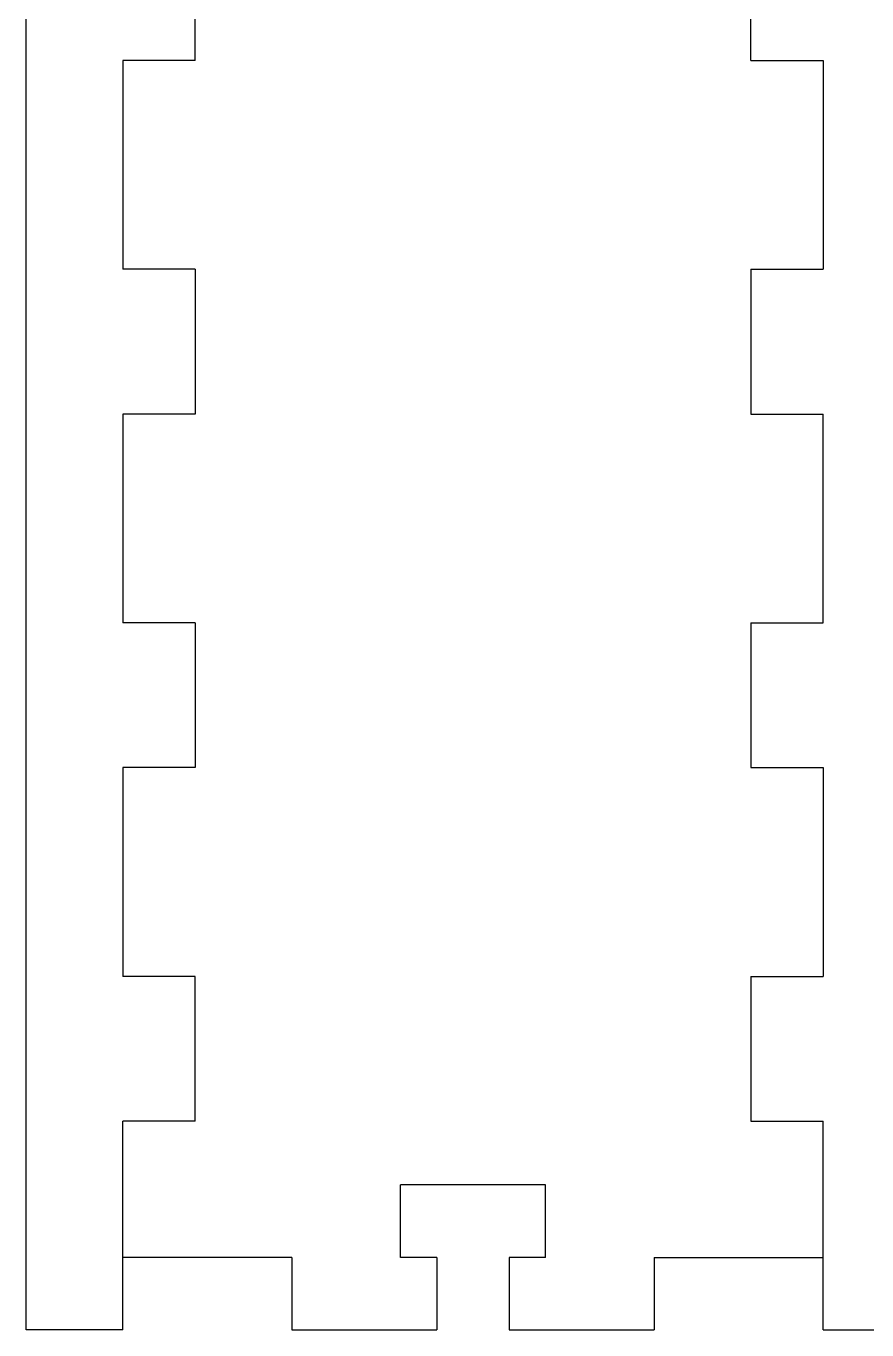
# Model space of a CAD drawing. Header units: millimetres. Extents: x -492 to -44, y 143 to 452.
# Drawn here: x -492 to -422.3, y 142.9 to 250.9 of the extents above; entities that cross this region are included whole.
import ezdxf

# ---------------------------------------------------------------- set-up
doc = ezdxf.new("R2010")
doc.units = ezdxf.units.MM

msp = doc.modelspace()

# ---------------------------------------------------------------- linework, layer by layer
at = {"color": 7, "linetype": 'Continuous', "lineweight": 25}
for p, q in [((-491.97, 142.95), (-491.97, 358.95)), ((-477.97, 248.09), (-477.97, 260.09)), ((-431.97, 248.09), (-431.97, 260.09)), ((-477.97, 248.09), (-483.97, 248.09)), ((-483.97, 248.09), (-483.97, 230.8)), ((-431.97, 248.09), (-425.97, 248.09)), ((-425.97, 248.09), (-425.97, 230.8)), ((-477.97, 230.8), (-483.97, 230.8)), ((-477.97, 230.8), (-477.97, 218.8)), ((-431.97, 230.8), (-425.97, 230.8)), ((-431.97, 230.8), (-431.97, 218.8)), ((-477.97, 218.8), (-483.97, 218.8)), ((-483.97, 218.8), (-483.97, 201.52)), ((-431.97, 218.8), (-425.97, 218.8)), ((-425.97, 201.52), (-425.97, 218.8)), ((-477.97, 201.52), (-483.97, 201.52)), ((-477.97, 201.52), (-477.97, 189.52)), ((-431.97, 201.52), (-431.97, 189.52)), ((-431.97, 201.52), (-425.97, 201.52)), ((-477.97, 189.52), (-483.97, 189.52)), ((-483.97, 189.52), (-483.97, 172.23)), ((-431.97, 189.52), (-425.97, 189.52)), ((-425.97, 189.52), (-425.97, 172.23)), ((-477.97, 172.23), (-483.97, 172.23)), ((-477.97, 160.23), (-477.97, 172.23)), ((-431.97, 172.23), (-431.97, 160.23)), ((-431.97, 172.23), (-425.97, 172.23)), ((-477.97, 160.23), (-483.97, 160.23)), ((-483.97, 142.95), (-483.97, 160.23)), ((-431.97, 160.23), (-425.97, 160.23)), ((-425.97, 142.95), (-425.97, 160.23)), ((-460.97, 148.95), (-460.97, 154.95)), ((-448.97, 154.95), (-460.97, 154.95)), ((-448.97, 148.95), (-448.97, 154.95)), ((-469.97, 148.95), (-483.97, 148.95)), ((-469.97, 148.95), (-469.97, 142.95)), ((-457.97, 148.95), (-460.97, 148.95)), ((-457.97, 148.95), (-457.97, 142.95)), ((-448.97, 148.95), (-451.97, 148.95)), ((-451.97, 148.95), (-451.97, 142.95)), ((-439.97, 148.95), (-425.97, 148.95)), ((-439.97, 148.95), (-439.97, 142.95)), ((-483.97, 142.95), (-491.97, 142.95)), ((-469.97, 142.95), (-457.97, 142.95)), ((-451.97, 142.95), (-439.97, 142.95)), ((-425.97, 142.95), (-417.97, 142.95))]:
    msp.add_line(p, q, dxfattribs=at)

doc.saveas('drawing.dxf')
